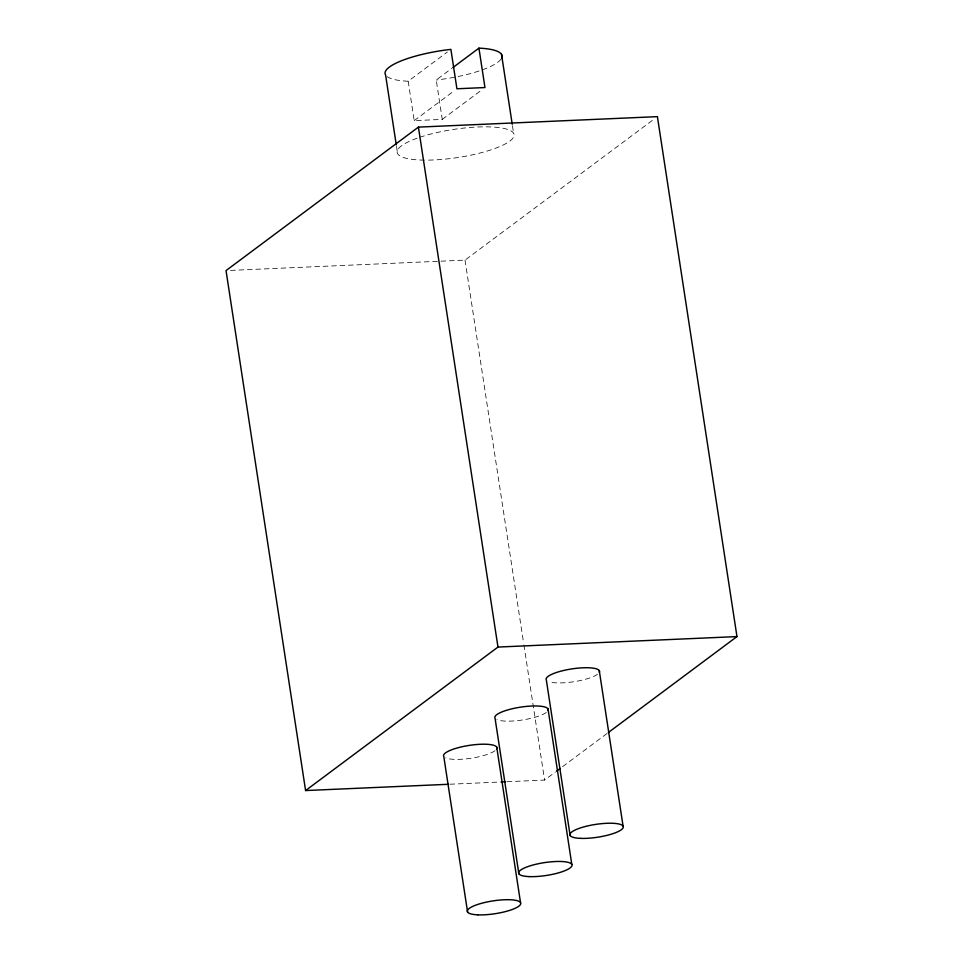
<?xml version="1.0" encoding="UTF-8"?>
<svg xmlns="http://www.w3.org/2000/svg" width="963" height="963" viewBox="0 0 963 963"><rect width="100%" height="100%" fill="white"/><g stroke="black" fill="none" stroke-linecap="round" stroke-linejoin="round"><path stroke-width="0.72" stroke-dasharray="4.82 3.61" d="M387.114 76.607A59.152 14.216 -8.7 0 0 408.18 81.229L447.326 52.038M408.18 81.229L414.21 120.628L442.258 119.4L436.227 80.001L451.647 68.493M414.21 120.628L454.548 90.546M442.258 119.4L482.595 89.318M440.97 261.178L465.021 260.118L653.793 119.34M507.007 781.715L544.589 780.066L555.41 772.001M562.621 766.62L607.111 733.445M230.542 270.398L439.465 261.238M449.89 784.219L499.496 782.052M512.448 125.756L513.592 133.183M465.021 260.118L523.667 643.404M523.896 644.885L544.589 780.066M396.503 146.352L397.647 153.779M494.994 750.719A27.012 6.488 -8.7 0 1 470.401 758.338A27.012 6.488 -8.7 0 1 445.628 757.893M546.274 712.476A27.012 6.488 -8.7 0 1 521.669 720.095A27.012 6.488 -8.7 0 1 496.896 719.65M597.542 674.232A27.012 6.488 -8.7 0 1 574.104 681.684A27.012 6.488 -8.7 0 1 549.163 681.78M419.748 137.3A59.152 14.216 -8.7 0 1 496.98 127.369A59.152 14.216 -8.7 0 1 501.879 145.618A59.152 14.216 -8.7 0 1 425.887 160.135M424.43 160.135A59.152 14.216 -8.7 0 1 418.267 137.805M501.013 59.14A59.152 14.216 -8.7 0 1 436.227 80.001"/><path stroke-width="1.44" d="M452.839 67.615L478.936 48.15A59.152 14.216 -8.7 0 1 501.615 58.129M608.315 732.542L736.972 636.591L657.404 116.643L418.411 127.116L226.028 270.591L305.596 790.551L448.385 784.291M305.596 790.551L497.979 647.064L736.972 636.591M556.614 771.098L560.213 768.414M501.001 781.98L505.503 781.787M599.275 670.621L623.073 826.11M501.53 54.385L512.232 124.263M478.936 48.15L484.967 87.549L456.919 88.777L450.889 49.378A59.152 14.216 -8.7 0 0 385.585 74.982L396.275 144.859M570.132 835.523L546.334 680.022A27.012 6.488 -8.7 0 1 572.66 668.779A27.012 6.488 -8.7 0 1 599.311 672.318M548.007 708.852L571.793 864.353M418.411 127.116L497.979 647.064M518.852 873.766L495.054 718.266A27.012 6.488 -8.7 0 1 521.392 707.023A27.012 6.488 -8.7 0 1 548.043 710.562M496.727 747.095L520.526 902.596M467.573 911.997L443.787 756.497A27.012 6.488 -8.7 0 1 470.113 745.266A27.012 6.488 -8.7 0 1 496.764 748.805M477.901 914.85A27.012 6.488 -8.7 0 0 520.562 904.305A27.012 6.488 -8.7 0 0 483.691 902.74A27.012 6.488 -8.7 0 0 477.901 914.85M529.169 876.607A27.012 6.488 -8.7 0 0 571.829 866.062A27.012 6.488 -8.7 0 0 534.971 864.497A27.012 6.488 -8.7 0 0 529.169 876.607M580.448 838.364A27.012 6.488 -8.7 0 0 623.109 827.819A27.012 6.488 -8.7 0 0 586.238 826.266A27.012 6.488 -8.7 0 0 580.448 838.364"/></g></svg>
